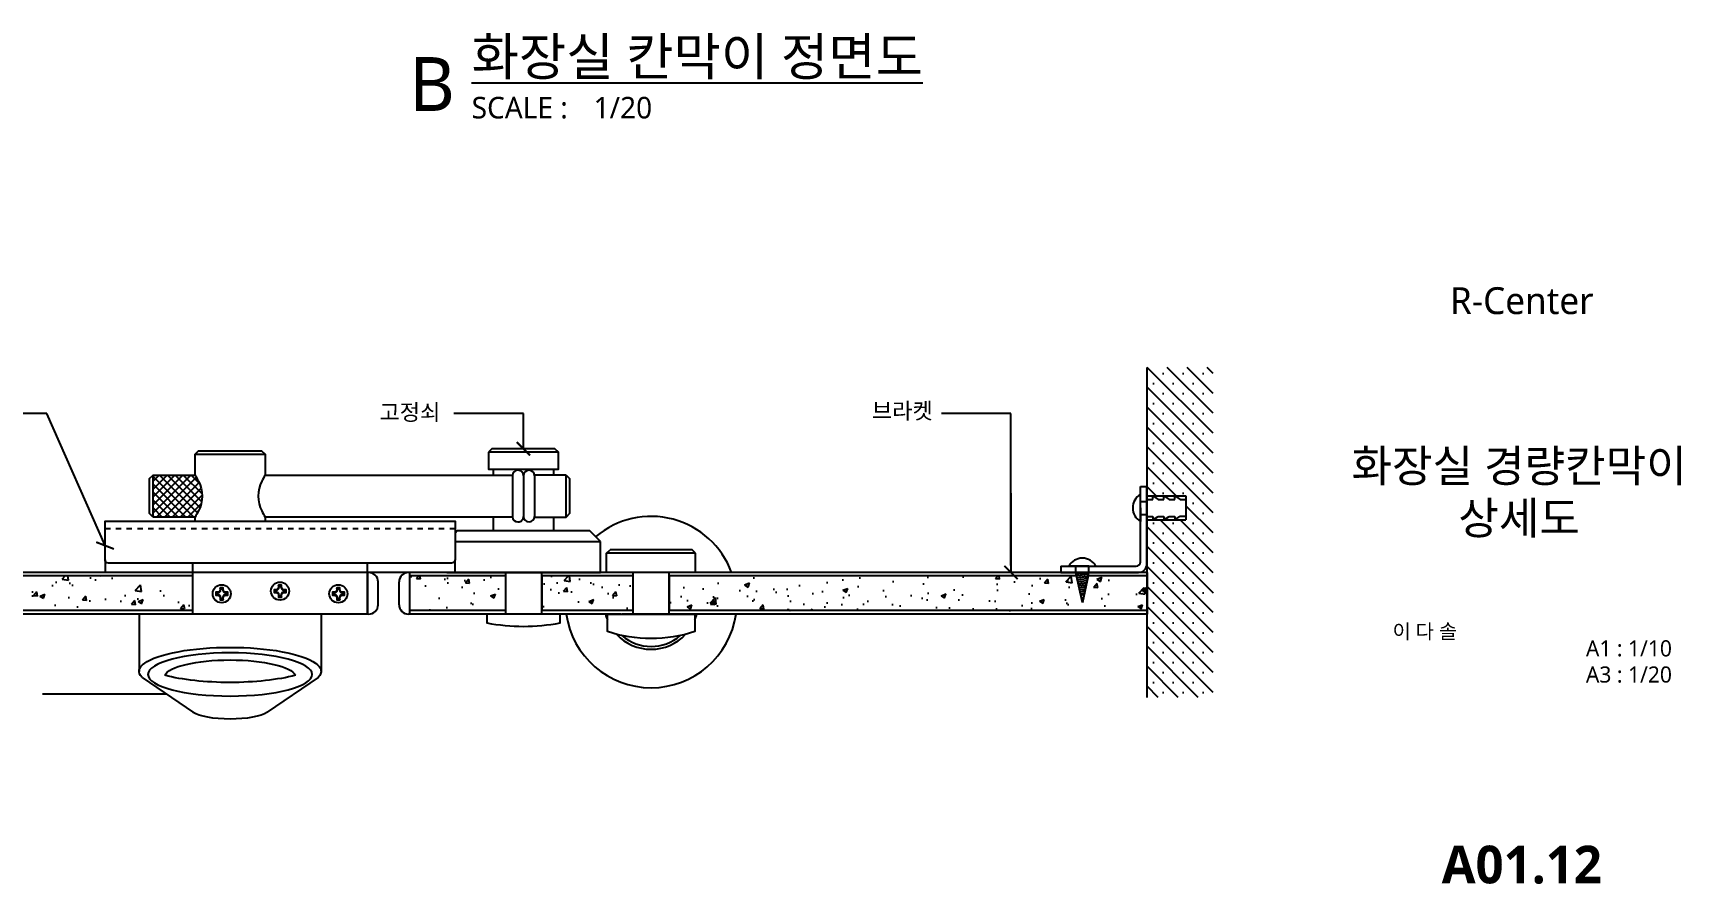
# Model space of a CAD drawing. Header units: millimetres. Extents: x 1125 to 16121, y 592 to 10995.
# Drawn here: x 10000 to 16121, y 592 to 3755 of the extents above; entities that cross this region are included whole.
import ezdxf
from ezdxf.enums import TextEntityAlignment as Align

# ---------------------------------------------------------------- set-up
doc = ezdxf.new("R2010")
doc.units = ezdxf.units.MM
doc.header["$LTSCALE"] = 20
doc.linetypes.add('HIDDEN', pattern=[2, 1, -1])
for name, color, linetype in [('3TXT', 3, 'Continuous'), ('CL', 2, 'Continuous'), ('DEFAULT', 4, 'Continuous'), ('DIM', 7, 'Continuous'), ('HAT', 5, 'Continuous'), ('SHT', 5, 'Continuous'), ('SYM', 7, 'Continuous'), ('SYM-LEAD', 6, 'Continuous'), ('TAG', 6, 'Continuous'), ('TEXT', 3, 'Continuous')]:
    doc.layers.add(name, color=color, linetype=linetype)
doc.styles.add('굴림체(옥산)', font='malgun.ttf')
doc.styles.add('맑은고딕', font='malgun.ttf')
doc.styles.add('맑은고딕B', font='malgunbd.ttf')
doc.styles.add('스타일1', font='malgun.ttf')
doc.styles.add('스타일2', font='malgun.ttf')
doc.dimstyles.new('DIM-QD 1', dxfattribs={"dimtxt": 3, "dimasz": 1.5, "dimexe": 1, "dimexo": 0, "dimgap": 1, "dimtad": 1, "dimdec": 3, "dimdsep": 46, "dimlunit": 6, "dimtxsty": '굴림체(옥산)', "dimblk1": 'ARCHTICK', "dimblk2": 'ARCHTICK', "dimsah": 1, "dimcen": 0, "dimclrd": 256, "dimclre": 256, "dimclrt": 3, "dimazin": 2, "dimtfac": 1, "dimtdec": 3, "dimtix": 1, "dimtmove": 2, "dimatfit": 3, "dimldrblk": 'ARCHTICK', "dimfxl": 1, "dimtolj": 1, "dimtzin": 0, "dimarcsym": 0})
pattern_1 = [(50, (-141767.73, -26787.91), (182.18467, -15.93909), [19.05, -209.55]), (355, (-141767.73, -26787.91), (-35.24283, 191.05664), [15.24, -167.64]), (100.451, (-141752.55, -26789.24), (146.9425, 175.11669), [16.19, -178.09]), (46.1842, (-141767.73, -26737.1), (271.07904, -42.04233), [28.575, -314.325]), (96.6356, (-141745.14, -26740.61), (237.40423, 247.42556), [24.285, -267.135]), (351.184, (-141767.73, -26737.1), (237.4046, 247.4251), [22.86, -251.46]), (21, (-141742.33, -26749.81), (151.61488, -102.26552), [19.05, -209.55]), (326, (-141742.33, -26749.81), (61.80203, 184.18797), [15.24, -167.64]), (71.4514, (-141729.7, -26758.33), (213.4165, 81.92286), [16.19, -178.09]), (37.5, (-141767.73, -26787.91), (3.088603, 84.55504), [0, -165.608, 0, -170.18, 0, -168.275]), (7.5, (-141767.73, -26787.91), (66.81966, 100.180575), [0, -97.028, 0, -161.798, 0, -64.135]), (327.5, (-141824.37, -26787.91), (135.590595, -5.728744), [0, -63.5, 0, -198.12, 0, -262.89]), (317.5, (-141849.77, -26787.91), (148.12918, 25.42649), [0, -82.55, 0, -131.572, 0, -186.69])]

# ---------------------------------------------------------------- blocks, each defined once
blk = doc.blocks.new('dwgtitle')
at = {"layer": '3TXT', "color": 3, "style": '스타일1'}
blk.add_text('SCALE :', height=400, dxfattribs=at).set_placement((523758, 1042197))
for tag, p, height in [('%%UTITLE', (523758, 1042996), 700), ('1/100', (526022, 1042197), 400)]:
    blk.add_attdef(tag, p, '', height=height, dxfattribs=at)
at = {"layer": '3TXT', "color": 6, "style": '스타일2'}
blk.add_attdef('A', text='', height=1000, dxfattribs=at).set_placement((523022, 1042837), align=Align.MIDDLE)
blk = doc.blocks.new('_ArchTick')
at = {"color": 0, "linetype": 'ByBlock', "const_width": 0.15}
blk.add_lwpolyline([(-0.5, -0.5), (0.5, 0.5)], dxfattribs=at)
blk = doc.blocks.new('TITLE')
at = {"layer": 'SHT', "color": 4, "style": '스타일2'}
for tag, height, p in [('TITLE1', 6, (776, 115.16)), ('TITLE2', 6, (776, 106.16)), ('TITLE3', 6, (776, 97.16)), ('A0.00', 7, (775.56, 32.33))]:
    blk.add_attdef(tag, text='', height=height, dxfattribs=at).set_placement(p, align=Align.MIDDLE_CENTER)
at = {"layer": 'SHT', "color": 3, "style": '스타일1'}
for tag, p in [('SCALE', (796.39, 73.17)), ('SCALE', (796.39, 68.31)), ('2010.05.', (797.36, 53.01))]:
    blk.add_attdef(tag, text='', height=3, dxfattribs=at).set_placement(p, align=Align.MIDDLE)

msp = doc.modelspace()

# ---------------------------------------------------------------- hatches: boundary and pattern name
at = {"layer": 'HAT', "ltscale": 2}
h = msp.add_hatch(dxfattribs=at)
h.set_pattern_fill('SACNCR', color=256, scale=22, style=0)
h.set_pattern_definition([(135, (19939.98, -6475.5), (37.04356, 37.04356), []), (135, (19902.94, -6475.5), (37.04356, 37.04356), [0, -52.3875])])
h.paths.add_polyline_path([(14137.7, 2511.9), (14383, 2511.9), (14383, 1285.4), (14137.7, 1285.4), (14137.7, 1945.1), (14282.1, 1945.1), (14282.1, 2034.2), (14137.7, 2034.2)])
at = {"layer": 'HAT'}
h = msp.add_hatch(dxfattribs=at)
h.set_pattern_fill('ANSI37', color=256, scale=6.5, style=0)
h.set_pattern_definition([(45, (103193.204, 31006.193), (-14.592916, 14.592916), []), (135, (103193.204, 31006.193), (-14.592916, -14.592916), [])])
h.paths.add_polyline_path([(10446.3, 2111.6), (10446.3, 1955.6), (10602.3, 1955.6, 0.031236), (10614.6, 1978.5, 0.248313), (10614.6, 2088.6, 0.031236), (10602.3, 2111.6)])
at = {"layer": 'HAT', "ltscale": 2}
h = msp.add_hatch(dxfattribs=at)
h.set_pattern_fill('AR-CONC', color=256, style=0)
h.set_pattern_definition(pattern_1)
edge = h.paths.add_edge_path()
edge.add_line((10592.9, 1736.7), (8008.5, 1736.7))
edge.add_spline(control_points=[(8008.5, 1736.7), (8010.8, 1722.9), (8010.8, 1679.7), (7985.6, 1642.2), (7979.3, 1611.8), (7978.7, 1608)], knot_values=[69.604435, 69.604435, 69.604435, 69.604435, 108.893481, 190.138723, 201.513166, 201.513166, 201.513166, 201.513166], degree=3, periodic=0)
edge.add_line((7978.7, 1608), (10592.9, 1608))
edge.add_line((10592.9, 1608), (10592.9, 1736.7))
h = msp.add_hatch(dxfattribs=at)
h.set_pattern_fill('AR-CONC', color=256, style=0)
h.set_pattern_definition(pattern_1)
h.paths.add_polyline_path([(11754.7, 1608), (11754.7, 1736.7), (11398.9, 1736.7), (11398.9, 1608)])
h = msp.add_hatch(dxfattribs=at)
h.set_pattern_fill('AR-CONC', color=256, style=0)
h.set_pattern_definition(pattern_1)
h.paths.add_polyline_path([(11890.2, 1736.7), (11890.2, 1608), (12228.1, 1608), (12228.1, 1736.7)])
h = msp.add_hatch(dxfattribs=at)
h.set_pattern_fill('AR-CONC', color=256, style=0)
h.set_pattern_definition(pattern_1)
h.paths.add_polyline_path([(12363.6, 1736.7), (12363.6, 1608), (14137.7, 1608), (14137.7, 1736.7), (13918.8, 1736.7), (13897.6, 1638.1), (13876.4, 1736.7)])

# ---------------------------------------------------------------- linework, layer by layer
for p, q in [((10683.5, 1675), (10679.1, 1676)), ((10683.5, 1666.5), (10679.1, 1665.5)), ((10697, 1688.5), (10696, 1692.9)), ((10697, 1653), (10696, 1648.6)), ((10705.5, 1688.5), (10706.5, 1692.9)), ((10705.5, 1653), (10706.5, 1648.6)), ((10719, 1675), (10723.4, 1676)), ((10719, 1666.5), (10723.4, 1665.5)), ((10900.1, 1684.7), (10895.7, 1685.7)), ((10900.1, 1676.2), (10895.7, 1675.2)), ((10913.7, 1698.2), (10912.6, 1702.6)), ((10913.7, 1662.7), (10912.6, 1658.3)), ((10922.1, 1698.2), (10923.2, 1702.6)), ((10922.1, 1662.7), (10923.2, 1658.3)), ((10935.6, 1684.7), (10940.1, 1685.7)), ((10935.6, 1676.2), (10940.1, 1675.2)), ((11116.8, 1675), (11112.3, 1676)), ((11116.8, 1666.5), (11112.3, 1665.5)), ((11130.3, 1688.5), (11129.2, 1692.9)), ((11130.3, 1653), (11129.2, 1648.6)), ((11138.7, 1688.5), (11139.8, 1692.9)), ((11138.7, 1653), (11139.8, 1648.6)), ((11152.2, 1675), (11156.7, 1676)), ((11152.2, 1666.5), (11156.7, 1665.5)), ((10732.3, 1595), (10394.3, 1595)), ((10394.3, 1595), (10394.3, 1382.3)), ((11070.3, 1595), (11070.3, 1382.3)), ((10405.3, 1359.7), (10596.5, 1229.1)), ((11059.3, 1359.7), (10870.3, 1230.7)), ((10594.3, 1230.7), (10595.5, 1229.9)), ((10870.3, 1230.7), (10869.1, 1229.9))]:
    msp.add_line(p, q)
for points in [[(10706.5, 1686.6), (10706.5, 1692.9), (10696, 1692.9), (10696, 1686.6, -0.414214), (10685.4, 1676), (10679.1, 1676), (10679.1, 1665.5), (10685.4, 1665.5, -0.414214), (10696, 1654.9), (10696, 1648.6), (10706.5, 1648.6), (10706.5, 1654.9, -0.414214), (10717.1, 1665.5), (10723.4, 1665.5), (10723.4, 1676), (10717.1, 1676, -0.414214), (10706.5, 1686.6)], [(10713.9, 1666.5, 0.414214), (10705.5, 1658.1), (10705.5, 1653), (10697, 1653), (10697, 1658.1, 0.414214), (10688.6, 1666.5), (10683.5, 1666.5), (10683.5, 1675), (10688.6, 1675, 0.414214), (10697, 1683.4), (10697, 1688.5), (10705.5, 1688.5), (10705.5, 1683.4, 0.414214), (10713.9, 1675), (10719, 1675), (10719, 1666.5), (10713.9, 1666.5)], [(10923.2, 1696.3), (10923.2, 1702.6), (10912.6, 1702.6), (10912.6, 1696.3, -0.414214), (10902, 1685.7), (10895.7, 1685.7), (10895.7, 1675.2), (10902, 1675.2, -0.414214), (10912.6, 1664.6), (10912.6, 1658.3), (10923.2, 1658.3), (10923.2, 1664.6, -0.414214), (10933.7, 1675.2), (10940.1, 1675.2), (10940.1, 1685.7), (10933.7, 1685.7, -0.414214), (10923.2, 1696.3)], [(10930.6, 1676.2, 0.414214), (10922.1, 1667.8), (10922.1, 1662.7), (10913.7, 1662.7), (10913.7, 1667.8, 0.414214), (10905.2, 1676.2), (10900.1, 1676.2), (10900.1, 1684.7), (10905.2, 1684.7, 0.414214), (10913.7, 1693.1), (10913.7, 1698.2), (10922.1, 1698.2), (10922.1, 1693.1, 0.414214), (10930.6, 1684.7), (10935.6, 1684.7), (10935.6, 1676.2), (10930.6, 1676.2)], [(11139.8, 1686.6), (11139.8, 1692.9), (11129.2, 1692.9), (11129.2, 1686.6, -0.414214), (11118.7, 1676), (11112.3, 1676), (11112.3, 1665.5), (11118.7, 1665.5, -0.414214), (11129.2, 1654.9), (11129.2, 1648.6), (11139.8, 1648.6), (11139.8, 1654.9, -0.414214), (11150.3, 1665.5), (11156.7, 1665.5), (11156.7, 1676), (11150.3, 1676, -0.414214), (11139.8, 1686.6)], [(11147.2, 1666.5, 0.414214), (11138.7, 1658.1), (11138.7, 1653), (11130.3, 1653), (11130.3, 1658.1, 0.414214), (11121.8, 1666.5), (11116.8, 1666.5), (11116.8, 1675), (11121.8, 1675, 0.414214), (11130.3, 1683.4), (11130.3, 1688.5), (11138.7, 1688.5), (11138.7, 1683.4, 0.414214), (11147.2, 1675), (11152.2, 1675), (11152.2, 1666.5), (11147.2, 1666.5)]]:
    msp.add_lwpolyline(points, format="xyb")
at = {"extrusion": (0, 0, -1)}
for centre, major_axis, start_param, end_param in [((10732.3, 1382.3), (338, 0), 2.885505, 6.539273), ((10732.3, 1360.3), (-244, 0), 0.112695, 3.028898), ((10732.3, 1431.1), (-341.7, 0), 3.923239, 5.501539), ((10732.3, 1243.6), (146.4, 0), 0.363863, 2.777729)]:
    msp.add_ellipse(centre, major_axis=major_axis, ratio=0.263804, start_param=start_param, end_param=end_param, dxfattribs=at)
msp.add_ellipse((10732.3, 1370.8), major_axis=(305, 0), ratio=0.263804, dxfattribs=at)
at = {"layer": 'CL', "ltscale": 2}
msp.add_line((14137.7, 1292.4), (14137.7, 2511.9), dxfattribs=at)
at = {"layer": 'DEFAULT', "ltscale": 2}
for p, q in [((14137.7, 1285.4), (14137.7, 2511.9)), ((14113.6, 1989.7), (14113.6, 2040)), ((14113.6, 1989.7), (14113.6, 2040)), ((14137.6, 2034.2), (14282.1, 2034.2)), ((14137.7, 2021.2), (14158.8, 2021.2)), ((14158.8, 2034.2), (14178.8, 2021)), ((14158.8, 2021.2), (14158.8, 2034.2)), ((14178.8, 2021), (14200, 2021)), ((14200, 2021), (14200, 2034.2)), ((14200, 2034.2), (14219.8, 2020.9)), ((14219.8, 2020.9), (14241, 2020.9)), ((14241, 2020.9), (14241, 2034.2)), ((14241, 2034.2), (14260.9, 2020.8)), ((14260.9, 2020.8), (14282.1, 2020.8)), ((14282.1, 2034.2), (14282.1, 1945.1)), ((14113.6, 1989.7), (14113.6, 1939.3)), ((14113.6, 1989.7), (14113.6, 1939.3)), ((14137.6, 1945.1), (14282.1, 1945.1)), ((14137.7, 1958.2), (14158.8, 1958.2)), ((14158.8, 1945.1), (14178.8, 1958.3)), ((14158.8, 1958.2), (14158.8, 1945.1)), ((14178.8, 1958.3), (14200, 1958.3)), ((14200, 1945.1), (14219.8, 1958.4)), ((14200, 1958.3), (14200, 1945.1)), ((14219.8, 1958.4), (14241, 1958.4)), ((14241, 1945.1), (14260.9, 1958.5)), ((14241, 1958.4), (14241, 1945.1)), ((14260.9, 1958.5), (14282.1, 1958.5)), ((10592.9, 1736.7), (10592.9, 1608)), ((11246.9, 1749.7), (11242.9, 1749.7)), ((11242.9, 1749.7), (11242.9, 1595)), ((11242.9, 1608), (11242.9, 1736.7)), ((11281.9, 1630), (11281.9, 1714.7)), ((11359.9, 1630), (11359.9, 1714.7)), ((11398.9, 1749.7), (11394.9, 1749.7)), ((11398.9, 1749.7), (11398.9, 1595)), ((11754.7, 1736.7), (11754.7, 1608)), ((11890.2, 1736.7), (11890.2, 1608)), ((12130.8, 1749.7), (12109.7, 1749.7)), ((12228.1, 1736.7), (12228.1, 1608)), ((12363.6, 1736.7), (12363.6, 1608)), ((13897.6, 1773.7), (13847.2, 1773.7)), ((13897.6, 1773.7), (13847.2, 1773.7)), ((13921.6, 1773.7), (13873.6, 1773.7)), ((13897.6, 1638.1), (13873.6, 1749.7)), ((13919.7, 1740.6), (13874.6, 1745.2)), ((13918.2, 1733.7), (13876.1, 1738)), ((13897.6, 1638.1), (13876.4, 1736.7)), ((13916.7, 1726.9), (13877.7, 1730.8)), ((13915.2, 1720), (13879.2, 1723.6)), ((13913.7, 1713.1), (13880.8, 1716.4)), ((13897.6, 1773.7), (13948, 1773.7)), ((13897.6, 1773.7), (13948, 1773.7)), ((13897.6, 1638.1), (13921.6, 1749.7)), ((13918.8, 1736.7), (13897.6, 1638.1)), ((14137.7, 1749.7), (13921.6, 1749.7)), ((14137.7, 1749.7), (14137.7, 1649.5)), ((14137.7, 1736.7), (14137.7, 1608)), ((13912.3, 1706.2), (13882.3, 1709.2)), ((13910.8, 1699.3), (13883.9, 1702)), ((13909.3, 1692.4), (13885.4, 1694.9)), ((13907.8, 1685.5), (13887, 1687.7)), ((13906.3, 1678.7), (13888.5, 1680.5)), ((13904.8, 1671.8), (13890, 1673.3)), ((13903.4, 1664.9), (13891.6, 1666.1)), ((11246.9, 1595), (11242.9, 1595)), ((11398.9, 1595), (11394.9, 1595))]:
    msp.add_line(p, q, dxfattribs=at)
at = {"layer": 'DEFAULT'}
for p, q in [((10862.3, 2111.6), (11780.7, 2111.6)), ((11709.2, 2134.3), (11709.2, 2111.6)), ((11934.4, 2111.6), (11934.4, 2134.3)), ((10602.3, 1940.2), (10602.3, 1955.6)), ((11780.7, 1955.6), (10862.3, 1955.6)), ((11709.2, 1955.6), (11709.2, 1904.4)), ((11934.4, 1904.4), (11934.4, 1955.6)), ((11567.9, 1865.4), (12107.8, 1865.4))]:
    msp.add_line(p, q, dxfattribs=at)
at = {"layer": 'DEFAULT', "linetype": 'HIDDEN'}
msp.add_line((10267.9, 1912.9), (11567.9, 1912.9), dxfattribs=at)
at = {"layer": 'DEFAULT', "color": 0}
for p, q in [((11242.9, 1595), (11242.9, 1784.2)), ((11242.9, 1749.7), (11242.9, 1595)), ((11754.7, 1736.7), (11398.9, 1736.7)), ((12228.1, 1736.7), (11890.2, 1736.7)), ((14137.7, 1749.7), (12187.7, 1749.7)), ((13876.4, 1736.7), (12363.6, 1736.7)), ((14137.7, 1736.7), (13918.8, 1736.7)), ((14137.7, 1749.7), (14137.7, 1595)), ((11242.9, 1595), (10592.9, 1595)), ((11754.7, 1608), (11398.9, 1608)), ((12183, 1595), (11468, 1595)), ((12228.1, 1608), (11890.2, 1608)), ((14137.7, 1595), (12187.7, 1595)), ((14137.7, 1608), (12363.6, 1608))]:
    msp.add_line(p, q, dxfattribs=at)
at = {"layer": 'DEFAULT', "linetype": 'ByBlock'}
for p, q in [((12130.8, 1821.2), (12143.8, 1834.2)), ((12130.8, 1749.7), (12130.8, 1821.2)), ((12461, 1821.2), (12130.8, 1821.2)), ((12448, 1834.2), (12143.8, 1834.2)), ((12461, 1821.2), (12448, 1834.2)), ((12461, 1749.7), (12461, 1821.2)), ((10592.9, 1749.7), (7974.2, 1749.7)), ((10592.9, 1736.7), (7974.2, 1736.7)), ((12109.7, 1749.7), (11394.9, 1749.7)), ((12461, 1749.7), (12130.8, 1749.7)), ((12461, 1749.7), (12130.8, 1749.7)), ((12461, 1749.7), (12130.8, 1749.7)), ((10592.9, 1608), (7974.2, 1608)), ((11242.9, 1595), (7974.2, 1595)), ((12109.7, 1595), (11394.9, 1595))]:
    msp.add_line(p, q, dxfattribs=at)
at = {"layer": 'DEFAULT'}
for points in [[(11951.8, 2196.7), (11938.8, 2209.7), (11704.8, 2209.7), (11691.8, 2196.7)], [(10602.3, 2188.9), (10615.3, 2201.9), (10849.3, 2201.9), (10862.3, 2188.9)], [(11691.8, 2196.7), (11691.8, 2134.3), (11951.8, 2134.3), (11951.8, 2196.7), (11691.8, 2196.7)], [(10446.3, 1955.6), (10433.3, 1968.6), (10433.3, 2098.6), (10446.3, 2111.6)], [(11980.3, 2111.6), (11863.3, 2111.6), (11863.3, 1955.6), (11980.3, 1955.6), (11980.3, 2111.6)], [(11980.3, 2111.6), (11993.3, 2098.6), (11993.3, 1968.6), (11980.3, 1955.6)], [(12107.8, 1865.4), (12068.8, 1904.4), (11576.1, 1904.4), (11567.9, 1896.1)], [(11537.1, 1751), (11537.1, 1749.7), (12107.8, 1749.7), (12107.8, 1865.4)], [(10267.9, 1797.2), (10267.9, 1751), (11567.9, 1751), (11567.9, 1797.2)], [(10592.9, 1784.2), (10592.9, 1595)]]:
    msp.add_lwpolyline(points, dxfattribs=at)
for points in [[(10602.3, 2111.6), (10602.3, 2188.9), (10862.3, 2188.9), (10862.3, 2111.6, 0.031237), (10850, 2088.6, 0.248313), (10850, 1978.5, 0.031237), (10862.3, 1955.6), (10862.3, 1940.2)], [(10446.3, 1955.6), (10446.3, 2111.6), (10602.3, 2111.6, -0.031236), (10614.6, 2088.6, -0.248313), (10614.6, 1978.5, -0.031236), (10602.3, 1955.6), (10446.3, 1955.6)], [(11822, 2109, 0.414214), (11801.3, 2129.6, 0.413594), (11780.7, 2110.3), (11780.7, 1956.9, 0.413594), (11801.3, 1937.5, 0.414214), (11822, 1958.2)], [(11863.3, 2109, 1), (11822, 2109), (11822, 1958.2, 1), (11863.3, 1958.2)], [(11567.9, 1797.2, -0.414214), (11554.9, 1784.2), (10280.9, 1784.2, -0.414214), (10267.9, 1797.2), (10267.9, 1940.2), (11567.9, 1940.2), (11567.9, 1797.2)], [(11686, 1595), (11686, 1562.5, 0.095694), (11957.7, 1562.5), (11957.7, 1595), (11686, 1595)]]:
    msp.add_lwpolyline(points, format="xyb", dxfattribs=at)
at = {"layer": 'DEFAULT', "ltscale": 2}
for points in [[(11890.2, 1595), (11890.2, 1749.7), (11754.7, 1749.7), (11754.7, 1595)], [(12363.6, 1595), (12363.6, 1749.7), (12228.1, 1749.7), (12228.1, 1595)]]:
    msp.add_lwpolyline(points, dxfattribs=at)
at = {"layer": 'DEFAULT', "linetype": 'ByBlock'}
msp.add_lwpolyline([(12458.4, 1595), (12458.4, 1530, -0.16), (12133.4, 1530), (12133.4, 1595), (12458.4, 1595)], format="xyb", dxfattribs=at)
at = {"layer": 'DEFAULT'}
for centre in [(10917.9, 1680.5), (10701.3, 1670.7), (11134.5, 1670.7)]:
    msp.add_circle(centre, 33.7, dxfattribs=at)
at = {"layer": 'DEFAULT', "ltscale": 2}
for centre, radius, start, end in [((14142.4, 1989.7), 58, 119.75518, 240.24482), ((13897.6, 1744.9), 58, 29.75518, 150.24482), ((11246.9, 1714.7), 35, 0, 90), ((11394.9, 1714.7), 35, 90, 180), ((11246.9, 1630), 35, 270, 0), ((11394.9, 1630), 35, 180, 270)]:
    msp.add_arc(centre, radius, start, end, dxfattribs=at)
at = {"layer": 'DEFAULT', "linetype": 'ByBlock', "ltscale": 30}
for radius, start, end in [(318.5, 20.17277, 130.22681), (318.5, 188.09401, 351.90599), (175.5, 194.80286, 202.22538), (175.5, 337.77462, 345.19714), (175.5, 337.77462, 345.19714), (175.5, 223.03444, 316.96556)]:
    msp.add_arc((12295.9, 1639.8), radius, start, end, dxfattribs=at)
at = {"layer": 'DEFAULT', "linetype": 'ByBlock'}
msp.add_arc((12295.9, 1639.8), 165.1, 228.90178, 311.09822, dxfattribs=at)
at = {"layer": 'DIM', "color": 0}
for p, q in [((14113.6, 1789.7), (14113.6, 2069.7)), ((14113.6, 2069.7), (14137.6, 2069.7)), ((14137.6, 1781.7), (14137.6, 2069.7)), ((14113.6, 2013.7), (14137.6, 2013.7)), ((14113.6, 1965.7), (14137.6, 1965.7)), ((13817.6, 1773.7), (13817.6, 1749.7)), ((13817.6, 1773.7), (14097.6, 1773.7)), ((13817.6, 1749.7), (14105.6, 1749.7)), ((13873.6, 1749.7), (13873.6, 1773.7)), ((13921.6, 1749.7), (13921.6, 1773.7))]:
    msp.add_line(p, q, dxfattribs=at)
for centre, radius in [((14097.6, 1789.7), 16), ((14105.6, 1781.7), 32)]:
    msp.add_arc(centre, radius, 270, 0, dxfattribs=at)
at = {"layer": 'TAG', "ltscale": 2}
for p, q in [((13632.5, 1775.5), (13632.5, 2340)), ((10496.8, 1297.2), (10035, 1297.2))]:
    msp.add_line(p, q, dxfattribs=at)

# ---------------------------------------------------------------- block references
at = {"layer": 'TAG', "linetype": 'Continuous'}
ref = msp.add_blockref('dwgtitle', (-93122.1, -205002.1), dxfattribs=dict(at, xscale=0.1999999999998181, yscale=0.1999999999998181, zscale=0.1999999999998181))
ref.add_attrib('%%UTITLE', '%%U화장실 칸막이 정면도', (11629.4, 3597.1), dxfattribs={"color": 3, "height": 140, "style": '맑은고딕'})
ref.add_attrib('1/100', '1/20', (12082.3, 3437.3), dxfattribs={"color": 3, "height": 80, "style": '맑은고딕'})
ref.add_attrib('A', 'B', dxfattribs={"color": 6, "height": 200, "style": '맑은고딕'}).set_placement((11482.3, 3565.3), align=Align.MIDDLE)
at = {"layer": 'TEXT'}
ref = msp.add_blockref('TITLE', (-0.4, 4.3), dxfattribs=dict(at, xscale=20, yscale=20, zscale=20))
ref.add_attrib('TITLE2', '화장실 경량칸막이', dxfattribs={"layer": 'SHT', "color": 4, "height": 120, "style": '맑은고딕B'}).set_placement((15519.6, 2146), align=Align.MIDDLE_CENTER)
ref.add_attrib('TITLE3', '상세도', dxfattribs={"layer": 'SHT', "color": 4, "height": 120, "style": '맑은고딕B'}).set_placement((15519.6, 1951.9), align=Align.MIDDLE_CENTER)
ref.add_attrib('NAME-1', '이 다 솔', dxfattribs={"color": 3, "height": 54, "style": '맑은고딕'}).set_placement((15049.6, 1530.9), align=Align.MIDDLE_LEFT)
ref.add_attrib('SCALE-A1', 'A1 : 1/10', dxfattribs={"layer": 'SHT', "color": 3, "height": 60, "style": '맑은고딕'}).set_placement((15927.5, 1467.7), align=Align.MIDDLE)
ref.add_attrib('SCALE-A3', 'A3 : 1/20', dxfattribs={"layer": 'SHT', "color": 3, "height": 60, "style": '맑은고딕'}).set_placement((15927.5, 1370.4), align=Align.MIDDLE)
ref.add_attrib('A0.00', 'A01.12', dxfattribs={"layer": 'SHT', "color": 4, "height": 140, "style": '맑은고딕B'}).set_placement((15529.6, 664.3), align=Align.MIDDLE_CENTER)

# ---------------------------------------------------------------- texts
at = {"layer": 'SYM', "color": 3, "style": '맑은고딕'}
for s, p in [('브라켓', (13116.1, 2320.4)), ('고정쇠', (11287.1, 2315.3))]:
    msp.add_text(s, height=60, dxfattribs=at).set_placement(p)
at = {"layer": 'TEXT', "style": '스타일1'}
msp.add_text('R-Center', height=100, dxfattribs=at).set_placement((15529.6, 2760), align=Align.MIDDLE_CENTER)

# ---------------------------------------------------------------- leaders
at = {"layer": 'SYM-LEAD', "color": 6}
for points in [[(10267.9, 1849.8), (10052, 2340), (9793.2, 2340)], [(11821.8, 2209.7), (11821.8, 2340), (11563, 2340)], [(13632.6, 1749.7), (13632.5, 2340), (13373.8, 2340)]]:
    msp.add_leader(points, dimstyle='DIM-QD 1', override={"dimscale": 20, "dimasz": 2.5, "dimtad": 0, "dimclrd": 6}, dxfattribs=at)

doc.saveas('drawing.dxf')
